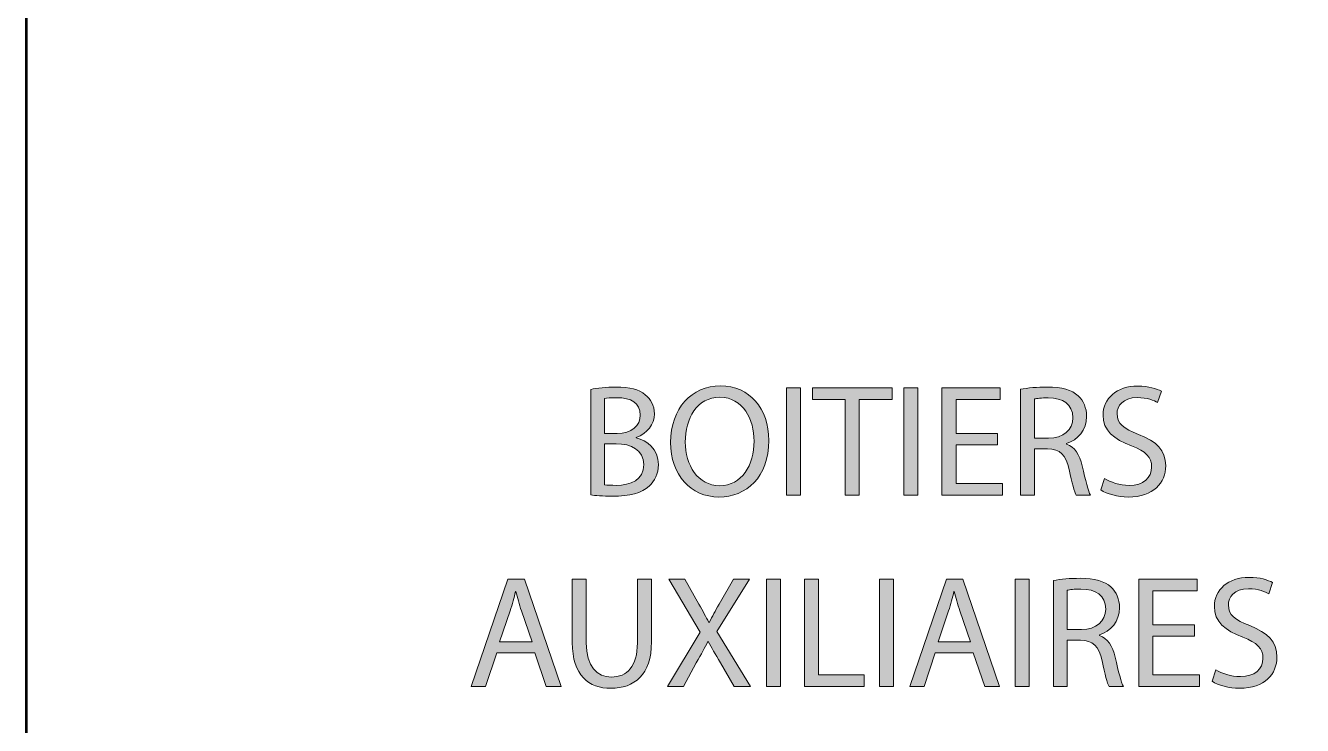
# Model space of a CAD drawing. Header units: inches. Extents: x 0 to 360, y -268 to 0.
# Drawn here: x 115 to 139.03, y -227.33 to -214.17 of the extents above; entities that cross this region are included whole.
import ezdxf

# ---------------------------------------------------------------- set-up
doc = ezdxf.new("R2010")
doc.units = ezdxf.units.IN
doc.header["$MEASUREMENT"] = 0
doc.linetypes.add('AI-Linetype-6', pattern=[8.427156, 4.213578, -4.213578])
doc.layers.add('Layer 1', color=7, linetype='Continuous')

# ---------------------------------------------------------------- blocks, each defined once
blk = doc.blocks.new('block 19')
at = {"layer": 'Layer 1', "color": 250, "linetype": 'AI-Linetype-6', "lineweight": 9}
blk.add_lwpolyline([(115, -251.67), (115, -144.225)], dxfattribs=at)
blk = doc.blocks.new('block 18')
at = {"layer": 'Layer 1'}
blk.add_blockref('block 19', (0, 0), dxfattribs=at)
blk = doc.blocks.new('block 54')
at = {"layer": 'Layer 1'}
h = blk.add_hatch(color=250, dxfattribs=at)
h.dxf.hatch_style = 2
edge = h.paths.add_edge_path()
edge.add_spline(control_points=[(125.637, -221.009), (125.751, -220.982), (125.934, -220.964), (126.114, -220.964), (126.375, -220.964), (126.543, -221.009), (126.665, -221.111), (126.77, -221.189), (126.836, -221.309), (126.836, -221.468), (126.836, -221.666), (126.705, -221.837), (126.495, -221.912), (126.495, -221.912), (126.495, -221.921), (126.495, -221.921), (126.686, -221.965), (126.911, -222.125), (126.911, -222.424), (126.911, -222.598), (126.842, -222.733), (126.737, -222.829), (126.6, -222.958), (126.372, -223.018), (126.042, -223.018), (125.862, -223.018), (125.724, -223.006), (125.637, -222.994), (125.637, -222.994), (125.637, -221.009), (125.637, -221.009)], knot_values=[0, 0, 0, 0, 1, 1, 1, 2, 2, 2, 3, 3, 3, 4, 4, 4, 5, 5, 5, 6, 6, 6, 7, 7, 7, 8, 8, 8, 9, 9, 9, 10, 10, 10, 10], degree=3, periodic=1)
edge = h.paths.add_edge_path()
edge.add_spline(control_points=[(125.898, -221.837), (125.898, -221.837), (126.135, -221.837), (126.135, -221.837), (126.408, -221.837), (126.57, -221.69), (126.57, -221.495), (126.57, -221.261), (126.393, -221.165), (126.129, -221.165), (126.009, -221.165), (125.94, -221.174), (125.898, -221.183), (125.898, -221.183), (125.898, -221.837), (125.898, -221.837)], knot_values=[0, 0, 0, 0, 1, 1, 1, 2, 2, 2, 3, 3, 3, 4, 4, 4, 5, 5, 5, 5], degree=3, periodic=1)
edge = h.paths.add_edge_path()
edge.add_spline(control_points=[(125.898, -222.802), (125.952, -222.811), (126.024, -222.814), (126.117, -222.814), (126.387, -222.814), (126.636, -222.715), (126.636, -222.422), (126.636, -222.149), (126.399, -222.032), (126.114, -222.032), (126.114, -222.032), (125.898, -222.032), (125.898, -222.032), (125.898, -222.032), (125.898, -222.802), (125.898, -222.802)], knot_values=[0, 0, 0, 0, 1, 1, 1, 2, 2, 2, 3, 3, 3, 4, 4, 4, 5, 5, 5, 5], degree=3, periodic=1)
h = blk.add_hatch(color=250, dxfattribs=at)
h.dxf.hatch_style = 2
edge = h.paths.add_edge_path()
edge.add_spline(control_points=[(128.989, -221.968), (128.989, -222.661), (128.567, -223.033), (128.051, -223.033), (127.514, -223.033), (127.142, -222.616), (127.142, -222.005), (127.142, -221.363), (127.538, -220.943), (128.078, -220.943), (128.633, -220.943), (128.989, -221.366), (128.989, -221.968)], knot_values=[0, 0, 0, 0, 1, 1, 1, 2, 2, 2, 3, 3, 3, 4, 4, 4, 4], degree=3, periodic=1)
edge = h.paths.add_edge_path()
edge.add_spline(control_points=[(127.418, -221.999), (127.418, -222.433), (127.652, -222.82), (128.066, -222.82), (128.48, -222.82), (128.713, -222.439), (128.713, -221.981), (128.713, -221.575), (128.504, -221.156), (128.069, -221.156), (127.634, -221.156), (127.418, -221.558), (127.418, -221.999)], knot_values=[0, 0, 0, 0, 1, 1, 1, 2, 2, 2, 3, 3, 3, 4, 4, 4, 4], degree=3, periodic=1)
h = blk.add_hatch(color=250, dxfattribs=at)
h.dxf.hatch_style = 2
h.paths.add_polyline_path([(129.589, -220.979), (129.589, -223), (129.325, -223), (129.325, -220.979)])
h = blk.add_hatch(color=250, dxfattribs=at)
h.dxf.hatch_style = 2
h.paths.add_polyline_path([(130.429, -221.201), (129.814, -221.201), (129.814, -220.979), (131.31, -220.979), (131.31, -221.201), (130.693, -221.201), (130.693, -223), (130.429, -223)])
h = blk.add_hatch(color=250, dxfattribs=at)
h.dxf.hatch_style = 2
h.paths.add_polyline_path([(131.796, -220.979), (131.796, -223), (131.532, -223), (131.532, -220.979)])
h = blk.add_hatch(color=250, dxfattribs=at)
h.dxf.hatch_style = 2
h.paths.add_polyline_path([(133.295, -222.052), (132.513, -222.052), (132.513, -222.781), (133.388, -222.781), (133.388, -223), (132.249, -223), (132.249, -220.979), (133.343, -220.979), (133.343, -221.198), (132.513, -221.198), (132.513, -221.837), (133.295, -221.837)])
h = blk.add_hatch(color=250, dxfattribs=at)
h.dxf.hatch_style = 2
edge = h.paths.add_edge_path()
edge.add_spline(control_points=[(133.727, -221.006), (133.859, -220.982), (134.051, -220.964), (134.228, -220.964), (134.507, -220.964), (134.69, -221.018), (134.813, -221.129), (134.911, -221.219), (134.971, -221.357), (134.971, -221.516), (134.971, -221.779), (134.804, -221.956), (134.594, -222.028), (134.594, -222.028), (134.594, -222.038), (134.594, -222.038), (134.747, -222.092), (134.84, -222.236), (134.888, -222.445), (134.954, -222.727), (135.002, -222.922), (135.043, -223), (135.043, -223), (134.774, -223), (134.774, -223), (134.741, -222.94), (134.696, -222.769), (134.642, -222.517), (134.582, -222.238), (134.471, -222.134), (134.234, -222.125), (134.234, -222.125), (133.988, -222.125), (133.988, -222.125), (133.988, -222.125), (133.988, -223), (133.988, -223), (133.988, -223), (133.727, -223), (133.727, -223), (133.727, -223), (133.727, -221.006), (133.727, -221.006)], knot_values=[0, 0, 0, 0, 1, 1, 1, 2, 2, 2, 3, 3, 3, 4, 4, 4, 5, 5, 5, 6, 6, 6, 7, 7, 7, 8, 8, 8, 9, 9, 9, 10, 10, 10, 11, 11, 11, 12, 12, 12, 13, 13, 13, 14, 14, 14, 14], degree=3, periodic=1)
edge = h.paths.add_edge_path()
edge.add_spline(control_points=[(133.988, -221.927), (133.988, -221.927), (134.255, -221.927), (134.255, -221.927), (134.534, -221.927), (134.711, -221.774), (134.711, -221.543), (134.711, -221.282), (134.522, -221.168), (134.246, -221.168), (134.12, -221.168), (134.033, -221.177), (133.988, -221.189), (133.988, -221.189), (133.988, -221.927), (133.988, -221.927)], knot_values=[0, 0, 0, 0, 1, 1, 1, 2, 2, 2, 3, 3, 3, 4, 4, 4, 5, 5, 5, 5], degree=3, periodic=1)
h = blk.add_hatch(color=250, dxfattribs=at)
h.dxf.hatch_style = 2
edge = h.paths.add_edge_path()
edge.add_spline(control_points=[(135.307, -222.682), (135.424, -222.757), (135.592, -222.814), (135.772, -222.814), (136.039, -222.814), (136.195, -222.673), (136.195, -222.469), (136.195, -222.283), (136.087, -222.172), (135.814, -222.07), (135.484, -221.95), (135.28, -221.777), (135.28, -221.495), (135.28, -221.18), (135.541, -220.946), (135.934, -220.946), (136.138, -220.946), (136.291, -220.994), (136.378, -221.045), (136.378, -221.045), (136.306, -221.258), (136.306, -221.258), (136.243, -221.219), (136.108, -221.162), (135.925, -221.162), (135.649, -221.162), (135.544, -221.327), (135.544, -221.465), (135.544, -221.654), (135.667, -221.746), (135.946, -221.855), (136.288, -221.987), (136.459, -222.151), (136.459, -222.448), (136.459, -222.76), (136.231, -223.033), (135.754, -223.033), (135.559, -223.033), (135.346, -222.973), (135.238, -222.901), (135.238, -222.901), (135.307, -222.682), (135.307, -222.682)], knot_values=[0, 0, 0, 0, 1, 1, 1, 2, 2, 2, 3, 3, 3, 4, 4, 4, 5, 5, 5, 6, 6, 6, 7, 7, 7, 8, 8, 8, 9, 9, 9, 10, 10, 10, 11, 11, 11, 12, 12, 12, 13, 13, 13, 14, 14, 14, 14], degree=3, periodic=1)
h = blk.add_hatch(color=250, dxfattribs=at)
h.dxf.hatch_style = 2
h.paths.add_polyline_path([(123.869, -225.962), (123.66, -226.598), (123.39, -226.598), (124.079, -224.578), (124.391, -224.578), (125.081, -226.598), (124.802, -226.598), (124.586, -225.962)])
edge = h.paths.add_edge_path()
edge.add_spline(control_points=[(124.535, -225.758), (124.535, -225.758), (124.334, -225.177), (124.334, -225.177), (124.289, -225.045), (124.259, -224.925), (124.229, -224.808), (124.229, -224.808), (124.223, -224.808), (124.223, -224.808), (124.193, -224.925), (124.163, -225.051), (124.121, -225.174), (124.121, -225.174), (123.923, -225.758), (123.923, -225.758), (123.923, -225.758), (124.535, -225.758), (124.535, -225.758)], knot_values=[0, 0, 0, 0, 1, 1, 1, 2, 2, 2, 3, 3, 3, 4, 4, 4, 5, 5, 5, 6, 6, 6, 6], degree=3, periodic=1)
h = blk.add_hatch(color=250, dxfattribs=at)
h.dxf.hatch_style = 2
edge = h.paths.add_edge_path()
edge.add_spline(control_points=[(125.555, -224.578), (125.555, -224.578), (125.555, -225.777), (125.555, -225.777), (125.555, -226.226), (125.756, -226.419), (126.026, -226.419), (126.322, -226.419), (126.517, -226.221), (126.517, -225.777), (126.517, -225.777), (126.517, -224.578), (126.517, -224.578), (126.517, -224.578), (126.781, -224.578), (126.781, -224.578), (126.781, -224.578), (126.781, -225.758), (126.781, -225.758), (126.781, -226.379), (126.454, -226.631), (126.017, -226.631), (125.603, -226.631), (125.291, -226.397), (125.291, -225.767), (125.291, -225.767), (125.291, -224.578), (125.291, -224.578), (125.291, -224.578), (125.555, -224.578), (125.555, -224.578)], knot_values=[0, 0, 0, 0, 1, 1, 1, 2, 2, 2, 3, 3, 3, 4, 4, 4, 5, 5, 5, 6, 6, 6, 7, 7, 7, 8, 8, 8, 9, 9, 9, 10, 10, 10, 10], degree=3, periodic=1)
h = blk.add_hatch(color=250, dxfattribs=at)
h.dxf.hatch_style = 2
edge = h.paths.add_edge_path()
edge.add_spline(control_points=[(128.34, -226.598), (128.34, -226.598), (128.08, -226.151), (128.08, -226.151), (127.975, -225.98), (127.912, -225.869), (127.849, -225.753), (127.849, -225.753), (127.843, -225.753), (127.843, -225.753), (127.786, -225.869), (127.726, -225.978), (127.624, -226.155), (127.624, -226.155), (127.381, -226.598), (127.381, -226.598), (127.381, -226.598), (127.081, -226.598), (127.081, -226.598), (127.081, -226.598), (127.699, -225.576), (127.699, -225.576), (127.699, -225.576), (127.105, -224.578), (127.105, -224.578), (127.105, -224.578), (127.408, -224.578), (127.408, -224.578), (127.408, -224.578), (127.675, -225.051), (127.675, -225.051), (127.75, -225.183), (127.807, -225.285), (127.861, -225.393), (127.861, -225.393), (127.87, -225.393), (127.87, -225.393), (127.927, -225.273), (127.978, -225.18), (128.053, -225.051), (128.053, -225.051), (128.326, -224.578), (128.326, -224.578), (128.326, -224.578), (128.628, -224.578), (128.628, -224.578), (128.628, -224.578), (128.014, -225.561), (128.014, -225.561), (128.014, -225.561), (128.643, -226.598), (128.643, -226.598), (128.643, -226.598), (128.34, -226.598), (128.34, -226.598)], knot_values=[0, 0, 0, 0, 1, 1, 1, 2, 2, 2, 3, 3, 3, 4, 4, 4, 5, 5, 5, 6, 6, 6, 7, 7, 7, 8, 8, 8, 9, 9, 9, 10, 10, 10, 11, 11, 11, 12, 12, 12, 13, 13, 13, 14, 14, 14, 15, 15, 15, 16, 16, 16, 17, 17, 17, 18, 18, 18, 18], degree=3, periodic=1)
h = blk.add_hatch(color=250, dxfattribs=at)
h.dxf.hatch_style = 2
h.paths.add_polyline_path([(129.207, -224.578), (129.207, -226.598), (128.943, -226.598), (128.943, -224.578)])
h = blk.add_hatch(color=250, dxfattribs=at)
h.dxf.hatch_style = 2
h.paths.add_polyline_path([(129.66, -224.578), (129.924, -224.578), (129.924, -226.379), (130.787, -226.379), (130.787, -226.598), (129.66, -226.598)])
h = blk.add_hatch(color=250, dxfattribs=at)
h.dxf.hatch_style = 2
h.paths.add_polyline_path([(131.339, -224.578), (131.339, -226.598), (131.075, -226.598), (131.075, -224.578)])
h = blk.add_hatch(color=250, dxfattribs=at)
h.dxf.hatch_style = 2
h.paths.add_polyline_path([(132.121, -225.962), (131.912, -226.598), (131.642, -226.598), (132.331, -224.578), (132.643, -224.578), (133.333, -226.598), (133.054, -226.598), (132.838, -225.962)])
edge = h.paths.add_edge_path()
edge.add_spline(control_points=[(132.787, -225.758), (132.787, -225.758), (132.586, -225.177), (132.586, -225.177), (132.541, -225.045), (132.511, -224.925), (132.481, -224.808), (132.481, -224.808), (132.475, -224.808), (132.475, -224.808), (132.445, -224.925), (132.415, -225.051), (132.373, -225.174), (132.373, -225.174), (132.175, -225.758), (132.175, -225.758), (132.175, -225.758), (132.787, -225.758), (132.787, -225.758)], knot_values=[0, 0, 0, 0, 1, 1, 1, 2, 2, 2, 3, 3, 3, 4, 4, 4, 5, 5, 5, 6, 6, 6, 6], degree=3, periodic=1)
h = blk.add_hatch(color=250, dxfattribs=at)
h.dxf.hatch_style = 2
h.paths.add_polyline_path([(133.891, -224.578), (133.891, -226.598), (133.627, -226.598), (133.627, -224.578)])
h = blk.add_hatch(color=250, dxfattribs=at)
h.dxf.hatch_style = 2
edge = h.paths.add_edge_path()
edge.add_spline(control_points=[(134.346, -224.604), (134.478, -224.58), (134.67, -224.562), (134.847, -224.562), (135.126, -224.562), (135.309, -224.616), (135.432, -224.727), (135.531, -224.817), (135.591, -224.955), (135.591, -225.114), (135.591, -225.378), (135.423, -225.555), (135.213, -225.627), (135.213, -225.627), (135.213, -225.636), (135.213, -225.636), (135.366, -225.69), (135.459, -225.834), (135.507, -226.044), (135.573, -226.326), (135.621, -226.521), (135.663, -226.598), (135.663, -226.598), (135.393, -226.598), (135.393, -226.598), (135.36, -226.538), (135.315, -226.368), (135.261, -226.115), (135.201, -225.837), (135.09, -225.732), (134.853, -225.723), (134.853, -225.723), (134.607, -225.723), (134.607, -225.723), (134.607, -225.723), (134.607, -226.598), (134.607, -226.598), (134.607, -226.598), (134.346, -226.598), (134.346, -226.598), (134.346, -226.598), (134.346, -224.604), (134.346, -224.604)], knot_values=[0, 0, 0, 0, 1, 1, 1, 2, 2, 2, 3, 3, 3, 4, 4, 4, 5, 5, 5, 6, 6, 6, 7, 7, 7, 8, 8, 8, 9, 9, 9, 10, 10, 10, 11, 11, 11, 12, 12, 12, 13, 13, 13, 14, 14, 14, 14], degree=3, periodic=1)
edge = h.paths.add_edge_path()
edge.add_spline(control_points=[(134.607, -225.525), (134.607, -225.525), (134.874, -225.525), (134.874, -225.525), (135.153, -225.525), (135.33, -225.372), (135.33, -225.141), (135.33, -224.88), (135.141, -224.766), (134.865, -224.766), (134.739, -224.766), (134.652, -224.775), (134.607, -224.788), (134.607, -224.788), (134.607, -225.525), (134.607, -225.525)], knot_values=[0, 0, 0, 0, 1, 1, 1, 2, 2, 2, 3, 3, 3, 4, 4, 4, 5, 5, 5, 5], degree=3, periodic=1)
h = blk.add_hatch(color=250, dxfattribs=at)
h.dxf.hatch_style = 2
h.paths.add_polyline_path([(137.003, -225.651), (136.22, -225.651), (136.22, -226.379), (137.096, -226.379), (137.096, -226.598), (135.957, -226.598), (135.957, -224.578), (137.051, -224.578), (137.051, -224.797), (136.22, -224.797), (136.22, -225.435), (137.003, -225.435)])
h = blk.add_hatch(color=250, dxfattribs=at)
h.dxf.hatch_style = 2
edge = h.paths.add_edge_path()
edge.add_spline(control_points=[(137.402, -226.281), (137.519, -226.355), (137.687, -226.412), (137.867, -226.412), (138.134, -226.412), (138.29, -226.272), (138.29, -226.068), (138.29, -225.882), (138.182, -225.771), (137.909, -225.669), (137.579, -225.549), (137.375, -225.375), (137.375, -225.093), (137.375, -224.778), (137.636, -224.544), (138.029, -224.544), (138.233, -224.544), (138.386, -224.593), (138.472, -224.644), (138.472, -224.644), (138.401, -224.857), (138.401, -224.857), (138.337, -224.817), (138.203, -224.76), (138.02, -224.76), (137.744, -224.76), (137.639, -224.925), (137.639, -225.063), (137.639, -225.252), (137.762, -225.345), (138.041, -225.453), (138.382, -225.585), (138.553, -225.75), (138.553, -226.046), (138.553, -226.359), (138.326, -226.631), (137.849, -226.631), (137.654, -226.631), (137.441, -226.572), (137.333, -226.499), (137.333, -226.499), (137.402, -226.281), (137.402, -226.281)], knot_values=[0, 0, 0, 0, 1, 1, 1, 2, 2, 2, 3, 3, 3, 4, 4, 4, 5, 5, 5, 6, 6, 6, 7, 7, 7, 8, 8, 8, 9, 9, 9, 10, 10, 10, 11, 11, 11, 12, 12, 12, 13, 13, 13, 14, 14, 14, 14], degree=3, periodic=1)
at = {"layer": 'Layer 1', "lineweight": 0}
for points in [[(129.589, -220.979), (129.589, -223), (129.325, -223), (129.325, -220.979), (129.589, -220.979)], [(130.429, -221.201), (129.814, -221.201), (129.814, -220.979), (131.31, -220.979), (131.31, -221.201), (130.693, -221.201), (130.693, -223), (130.429, -223), (130.429, -221.201)], [(131.796, -220.979), (131.796, -223), (131.532, -223), (131.532, -220.979), (131.796, -220.979)], [(133.295, -222.052), (132.513, -222.052), (132.513, -222.781), (133.388, -222.781), (133.388, -223), (132.249, -223), (132.249, -220.979), (133.343, -220.979), (133.343, -221.198), (132.513, -221.198), (132.513, -221.837), (133.295, -221.837), (133.295, -222.052)], [(123.869, -225.962), (123.66, -226.598), (123.39, -226.598), (124.079, -224.578), (124.391, -224.578), (125.081, -226.598), (124.802, -226.598), (124.586, -225.962), (123.869, -225.962)], [(129.207, -224.578), (129.207, -226.598), (128.943, -226.598), (128.943, -224.578), (129.207, -224.578)], [(129.66, -224.578), (129.924, -224.578), (129.924, -226.379), (130.787, -226.379), (130.787, -226.598), (129.66, -226.598), (129.66, -224.578)], [(131.339, -224.578), (131.339, -226.598), (131.075, -226.598), (131.075, -224.578), (131.339, -224.578)], [(132.121, -225.962), (131.912, -226.598), (131.642, -226.598), (132.331, -224.578), (132.643, -224.578), (133.333, -226.598), (133.054, -226.598), (132.838, -225.962), (132.121, -225.962)], [(133.891, -224.578), (133.891, -226.598), (133.627, -226.598), (133.627, -224.578), (133.891, -224.578)], [(137.003, -225.651), (136.22, -225.651), (136.22, -226.379), (137.096, -226.379), (137.096, -226.598), (135.957, -226.598), (135.957, -224.578), (137.051, -224.578), (137.051, -224.797), (136.22, -224.797), (136.22, -225.435), (137.003, -225.435), (137.003, -225.651)]]:
    blk.add_lwpolyline(points, dxfattribs=at)
for points, knots in [([(125.637, -221.009), (125.751, -220.982), (125.934, -220.964), (126.114, -220.964), (126.375, -220.964), (126.543, -221.009), (126.665, -221.111), (126.77, -221.189), (126.836, -221.309), (126.836, -221.468), (126.836, -221.666), (126.705, -221.837), (126.495, -221.912), (126.495, -221.912), (126.495, -221.921), (126.495, -221.921), (126.686, -221.965), (126.911, -222.125), (126.911, -222.424), (126.911, -222.598), (126.842, -222.733), (126.737, -222.829), (126.6, -222.958), (126.372, -223.018), (126.042, -223.018), (125.862, -223.018), (125.724, -223.006), (125.637, -222.994), (125.637, -222.994), (125.637, -221.009), (125.637, -221.009)], [0, 0, 0, 0, 1, 1, 1, 2, 2, 2, 3, 3, 3, 4, 4, 4, 5, 5, 5, 6, 6, 6, 7, 7, 7, 8, 8, 8, 9, 9, 9, 10, 10, 10, 10]), ([(128.989, -221.968), (128.989, -222.661), (128.567, -223.033), (128.051, -223.033), (127.514, -223.033), (127.142, -222.616), (127.142, -222.005), (127.142, -221.363), (127.538, -220.943), (128.078, -220.943), (128.633, -220.943), (128.989, -221.366), (128.989, -221.968)], [0, 0, 0, 0, 1, 1, 1, 2, 2, 2, 3, 3, 3, 4, 4, 4, 4]), ([(133.727, -221.006), (133.859, -220.982), (134.051, -220.964), (134.228, -220.964), (134.507, -220.964), (134.69, -221.018), (134.813, -221.129), (134.911, -221.219), (134.971, -221.357), (134.971, -221.516), (134.971, -221.779), (134.804, -221.956), (134.594, -222.028), (134.594, -222.028), (134.594, -222.038), (134.594, -222.038), (134.747, -222.092), (134.84, -222.236), (134.888, -222.445), (134.954, -222.727), (135.002, -222.922), (135.043, -223), (135.043, -223), (134.774, -223), (134.774, -223), (134.741, -222.94), (134.696, -222.769), (134.642, -222.517), (134.582, -222.238), (134.471, -222.134), (134.234, -222.125), (134.234, -222.125), (133.988, -222.125), (133.988, -222.125), (133.988, -222.125), (133.988, -223), (133.988, -223), (133.988, -223), (133.727, -223), (133.727, -223), (133.727, -223), (133.727, -221.006), (133.727, -221.006)], [0, 0, 0, 0, 1, 1, 1, 2, 2, 2, 3, 3, 3, 4, 4, 4, 5, 5, 5, 6, 6, 6, 7, 7, 7, 8, 8, 8, 9, 9, 9, 10, 10, 10, 11, 11, 11, 12, 12, 12, 13, 13, 13, 14, 14, 14, 14]), ([(135.307, -222.682), (135.424, -222.757), (135.592, -222.814), (135.772, -222.814), (136.039, -222.814), (136.195, -222.673), (136.195, -222.469), (136.195, -222.283), (136.087, -222.172), (135.814, -222.07), (135.484, -221.95), (135.28, -221.777), (135.28, -221.495), (135.28, -221.18), (135.541, -220.946), (135.934, -220.946), (136.138, -220.946), (136.291, -220.994), (136.378, -221.045), (136.378, -221.045), (136.306, -221.258), (136.306, -221.258), (136.243, -221.219), (136.108, -221.162), (135.925, -221.162), (135.649, -221.162), (135.544, -221.327), (135.544, -221.465), (135.544, -221.654), (135.667, -221.746), (135.946, -221.855), (136.288, -221.987), (136.459, -222.151), (136.459, -222.448), (136.459, -222.76), (136.231, -223.033), (135.754, -223.033), (135.559, -223.033), (135.346, -222.973), (135.238, -222.901), (135.238, -222.901), (135.307, -222.682), (135.307, -222.682)], [0, 0, 0, 0, 1, 1, 1, 2, 2, 2, 3, 3, 3, 4, 4, 4, 5, 5, 5, 6, 6, 6, 7, 7, 7, 8, 8, 8, 9, 9, 9, 10, 10, 10, 11, 11, 11, 12, 12, 12, 13, 13, 13, 14, 14, 14, 14]), ([(125.898, -221.837), (125.898, -221.837), (126.135, -221.837), (126.135, -221.837), (126.408, -221.837), (126.57, -221.69), (126.57, -221.495), (126.57, -221.261), (126.393, -221.165), (126.129, -221.165), (126.009, -221.165), (125.94, -221.174), (125.898, -221.183), (125.898, -221.183), (125.898, -221.837), (125.898, -221.837)], [0, 0, 0, 0, 1, 1, 1, 2, 2, 2, 3, 3, 3, 4, 4, 4, 5, 5, 5, 5]), ([(127.418, -221.999), (127.418, -222.433), (127.652, -222.82), (128.066, -222.82), (128.48, -222.82), (128.713, -222.439), (128.713, -221.981), (128.713, -221.575), (128.504, -221.156), (128.069, -221.156), (127.634, -221.156), (127.418, -221.558), (127.418, -221.999)], [0, 0, 0, 0, 1, 1, 1, 2, 2, 2, 3, 3, 3, 4, 4, 4, 4]), ([(133.988, -221.927), (133.988, -221.927), (134.255, -221.927), (134.255, -221.927), (134.534, -221.927), (134.711, -221.774), (134.711, -221.543), (134.711, -221.282), (134.522, -221.168), (134.246, -221.168), (134.12, -221.168), (134.033, -221.177), (133.988, -221.189), (133.988, -221.189), (133.988, -221.927), (133.988, -221.927)], [0, 0, 0, 0, 1, 1, 1, 2, 2, 2, 3, 3, 3, 4, 4, 4, 5, 5, 5, 5]), ([(125.898, -222.802), (125.952, -222.811), (126.024, -222.814), (126.117, -222.814), (126.387, -222.814), (126.636, -222.715), (126.636, -222.422), (126.636, -222.149), (126.399, -222.032), (126.114, -222.032), (126.114, -222.032), (125.898, -222.032), (125.898, -222.032), (125.898, -222.032), (125.898, -222.802), (125.898, -222.802)], [0, 0, 0, 0, 1, 1, 1, 2, 2, 2, 3, 3, 3, 4, 4, 4, 5, 5, 5, 5]), ([(125.555, -224.578), (125.555, -224.578), (125.555, -225.777), (125.555, -225.777), (125.555, -226.226), (125.756, -226.419), (126.026, -226.419), (126.322, -226.419), (126.517, -226.221), (126.517, -225.777), (126.517, -225.777), (126.517, -224.578), (126.517, -224.578), (126.517, -224.578), (126.781, -224.578), (126.781, -224.578), (126.781, -224.578), (126.781, -225.758), (126.781, -225.758), (126.781, -226.379), (126.454, -226.631), (126.017, -226.631), (125.603, -226.631), (125.291, -226.397), (125.291, -225.767), (125.291, -225.767), (125.291, -224.578), (125.291, -224.578), (125.291, -224.578), (125.555, -224.578), (125.555, -224.578)], [0, 0, 0, 0, 1, 1, 1, 2, 2, 2, 3, 3, 3, 4, 4, 4, 5, 5, 5, 6, 6, 6, 7, 7, 7, 8, 8, 8, 9, 9, 9, 10, 10, 10, 10]), ([(128.34, -226.598), (128.34, -226.598), (128.08, -226.151), (128.08, -226.151), (127.975, -225.98), (127.912, -225.869), (127.849, -225.753), (127.849, -225.753), (127.843, -225.753), (127.843, -225.753), (127.786, -225.869), (127.726, -225.978), (127.624, -226.155), (127.624, -226.155), (127.381, -226.598), (127.381, -226.598), (127.381, -226.598), (127.081, -226.598), (127.081, -226.598), (127.081, -226.598), (127.699, -225.576), (127.699, -225.576), (127.699, -225.576), (127.105, -224.578), (127.105, -224.578), (127.105, -224.578), (127.408, -224.578), (127.408, -224.578), (127.408, -224.578), (127.675, -225.051), (127.675, -225.051), (127.75, -225.183), (127.807, -225.285), (127.861, -225.393), (127.861, -225.393), (127.87, -225.393), (127.87, -225.393), (127.927, -225.273), (127.978, -225.18), (128.053, -225.051), (128.053, -225.051), (128.326, -224.578), (128.326, -224.578), (128.326, -224.578), (128.628, -224.578), (128.628, -224.578), (128.628, -224.578), (128.014, -225.561), (128.014, -225.561), (128.014, -225.561), (128.643, -226.598), (128.643, -226.598), (128.643, -226.598), (128.34, -226.598), (128.34, -226.598)], [0, 0, 0, 0, 1, 1, 1, 2, 2, 2, 3, 3, 3, 4, 4, 4, 5, 5, 5, 6, 6, 6, 7, 7, 7, 8, 8, 8, 9, 9, 9, 10, 10, 10, 11, 11, 11, 12, 12, 12, 13, 13, 13, 14, 14, 14, 15, 15, 15, 16, 16, 16, 17, 17, 17, 18, 18, 18, 18]), ([(134.346, -224.604), (134.478, -224.58), (134.67, -224.562), (134.847, -224.562), (135.126, -224.562), (135.309, -224.616), (135.432, -224.727), (135.531, -224.817), (135.591, -224.955), (135.591, -225.114), (135.591, -225.378), (135.423, -225.555), (135.213, -225.627), (135.213, -225.627), (135.213, -225.636), (135.213, -225.636), (135.366, -225.69), (135.459, -225.834), (135.507, -226.044), (135.573, -226.326), (135.621, -226.521), (135.663, -226.598), (135.663, -226.598), (135.393, -226.598), (135.393, -226.598), (135.36, -226.538), (135.315, -226.368), (135.261, -226.115), (135.201, -225.837), (135.09, -225.732), (134.853, -225.723), (134.853, -225.723), (134.607, -225.723), (134.607, -225.723), (134.607, -225.723), (134.607, -226.598), (134.607, -226.598), (134.607, -226.598), (134.346, -226.598), (134.346, -226.598), (134.346, -226.598), (134.346, -224.604), (134.346, -224.604)], [0, 0, 0, 0, 1, 1, 1, 2, 2, 2, 3, 3, 3, 4, 4, 4, 5, 5, 5, 6, 6, 6, 7, 7, 7, 8, 8, 8, 9, 9, 9, 10, 10, 10, 11, 11, 11, 12, 12, 12, 13, 13, 13, 14, 14, 14, 14]), ([(137.402, -226.281), (137.519, -226.355), (137.687, -226.412), (137.867, -226.412), (138.134, -226.412), (138.29, -226.272), (138.29, -226.068), (138.29, -225.882), (138.182, -225.771), (137.909, -225.669), (137.579, -225.549), (137.375, -225.375), (137.375, -225.093), (137.375, -224.778), (137.636, -224.544), (138.029, -224.544), (138.233, -224.544), (138.386, -224.593), (138.472, -224.644), (138.472, -224.644), (138.401, -224.857), (138.401, -224.857), (138.337, -224.817), (138.203, -224.76), (138.02, -224.76), (137.744, -224.76), (137.639, -224.925), (137.639, -225.063), (137.639, -225.252), (137.762, -225.345), (138.041, -225.453), (138.382, -225.585), (138.553, -225.75), (138.553, -226.046), (138.553, -226.359), (138.326, -226.631), (137.849, -226.631), (137.654, -226.631), (137.441, -226.572), (137.333, -226.499), (137.333, -226.499), (137.402, -226.281), (137.402, -226.281)], [0, 0, 0, 0, 1, 1, 1, 2, 2, 2, 3, 3, 3, 4, 4, 4, 5, 5, 5, 6, 6, 6, 7, 7, 7, 8, 8, 8, 9, 9, 9, 10, 10, 10, 11, 11, 11, 12, 12, 12, 13, 13, 13, 14, 14, 14, 14]), ([(124.535, -225.758), (124.535, -225.758), (124.334, -225.177), (124.334, -225.177), (124.289, -225.045), (124.259, -224.925), (124.229, -224.808), (124.229, -224.808), (124.223, -224.808), (124.223, -224.808), (124.193, -224.925), (124.163, -225.051), (124.121, -225.174), (124.121, -225.174), (123.923, -225.758), (123.923, -225.758), (123.923, -225.758), (124.535, -225.758), (124.535, -225.758)], [0, 0, 0, 0, 1, 1, 1, 2, 2, 2, 3, 3, 3, 4, 4, 4, 5, 5, 5, 6, 6, 6, 6]), ([(132.787, -225.758), (132.787, -225.758), (132.586, -225.177), (132.586, -225.177), (132.541, -225.045), (132.511, -224.925), (132.481, -224.808), (132.481, -224.808), (132.475, -224.808), (132.475, -224.808), (132.445, -224.925), (132.415, -225.051), (132.373, -225.174), (132.373, -225.174), (132.175, -225.758), (132.175, -225.758), (132.175, -225.758), (132.787, -225.758), (132.787, -225.758)], [0, 0, 0, 0, 1, 1, 1, 2, 2, 2, 3, 3, 3, 4, 4, 4, 5, 5, 5, 6, 6, 6, 6]), ([(134.607, -225.525), (134.607, -225.525), (134.874, -225.525), (134.874, -225.525), (135.153, -225.525), (135.33, -225.372), (135.33, -225.141), (135.33, -224.88), (135.141, -224.766), (134.865, -224.766), (134.739, -224.766), (134.652, -224.775), (134.607, -224.788), (134.607, -224.788), (134.607, -225.525), (134.607, -225.525)], [0, 0, 0, 0, 1, 1, 1, 2, 2, 2, 3, 3, 3, 4, 4, 4, 5, 5, 5, 5])]:
    blk.add_open_spline(points, degree=3, knots=knots, dxfattribs=at)
blk = doc.blocks.new('block 20')
at = {"layer": 'Layer 1', "color": 250, "lineweight": 53}
blk.add_lwpolyline([(115.02, -196), (194.947, -196), (194.947, -252), (115.02, -252), (115.02, -196)], dxfattribs=at)
at = {"layer": 'Layer 1'}
blk.add_blockref('block 54', (0, 0), dxfattribs=at)
blk = doc.blocks.new('block 17')
at = {"layer": 'Layer 1'}
for name in ['block 18', 'block 20']:
    blk.add_blockref(name, (0, 0), dxfattribs=at)

msp = doc.modelspace()

# ---------------------------------------------------------------- block references
at = {"layer": 'Layer 1'}
msp.add_blockref('block 17', (0, 0), dxfattribs=at)

doc.saveas('drawing.dxf')
